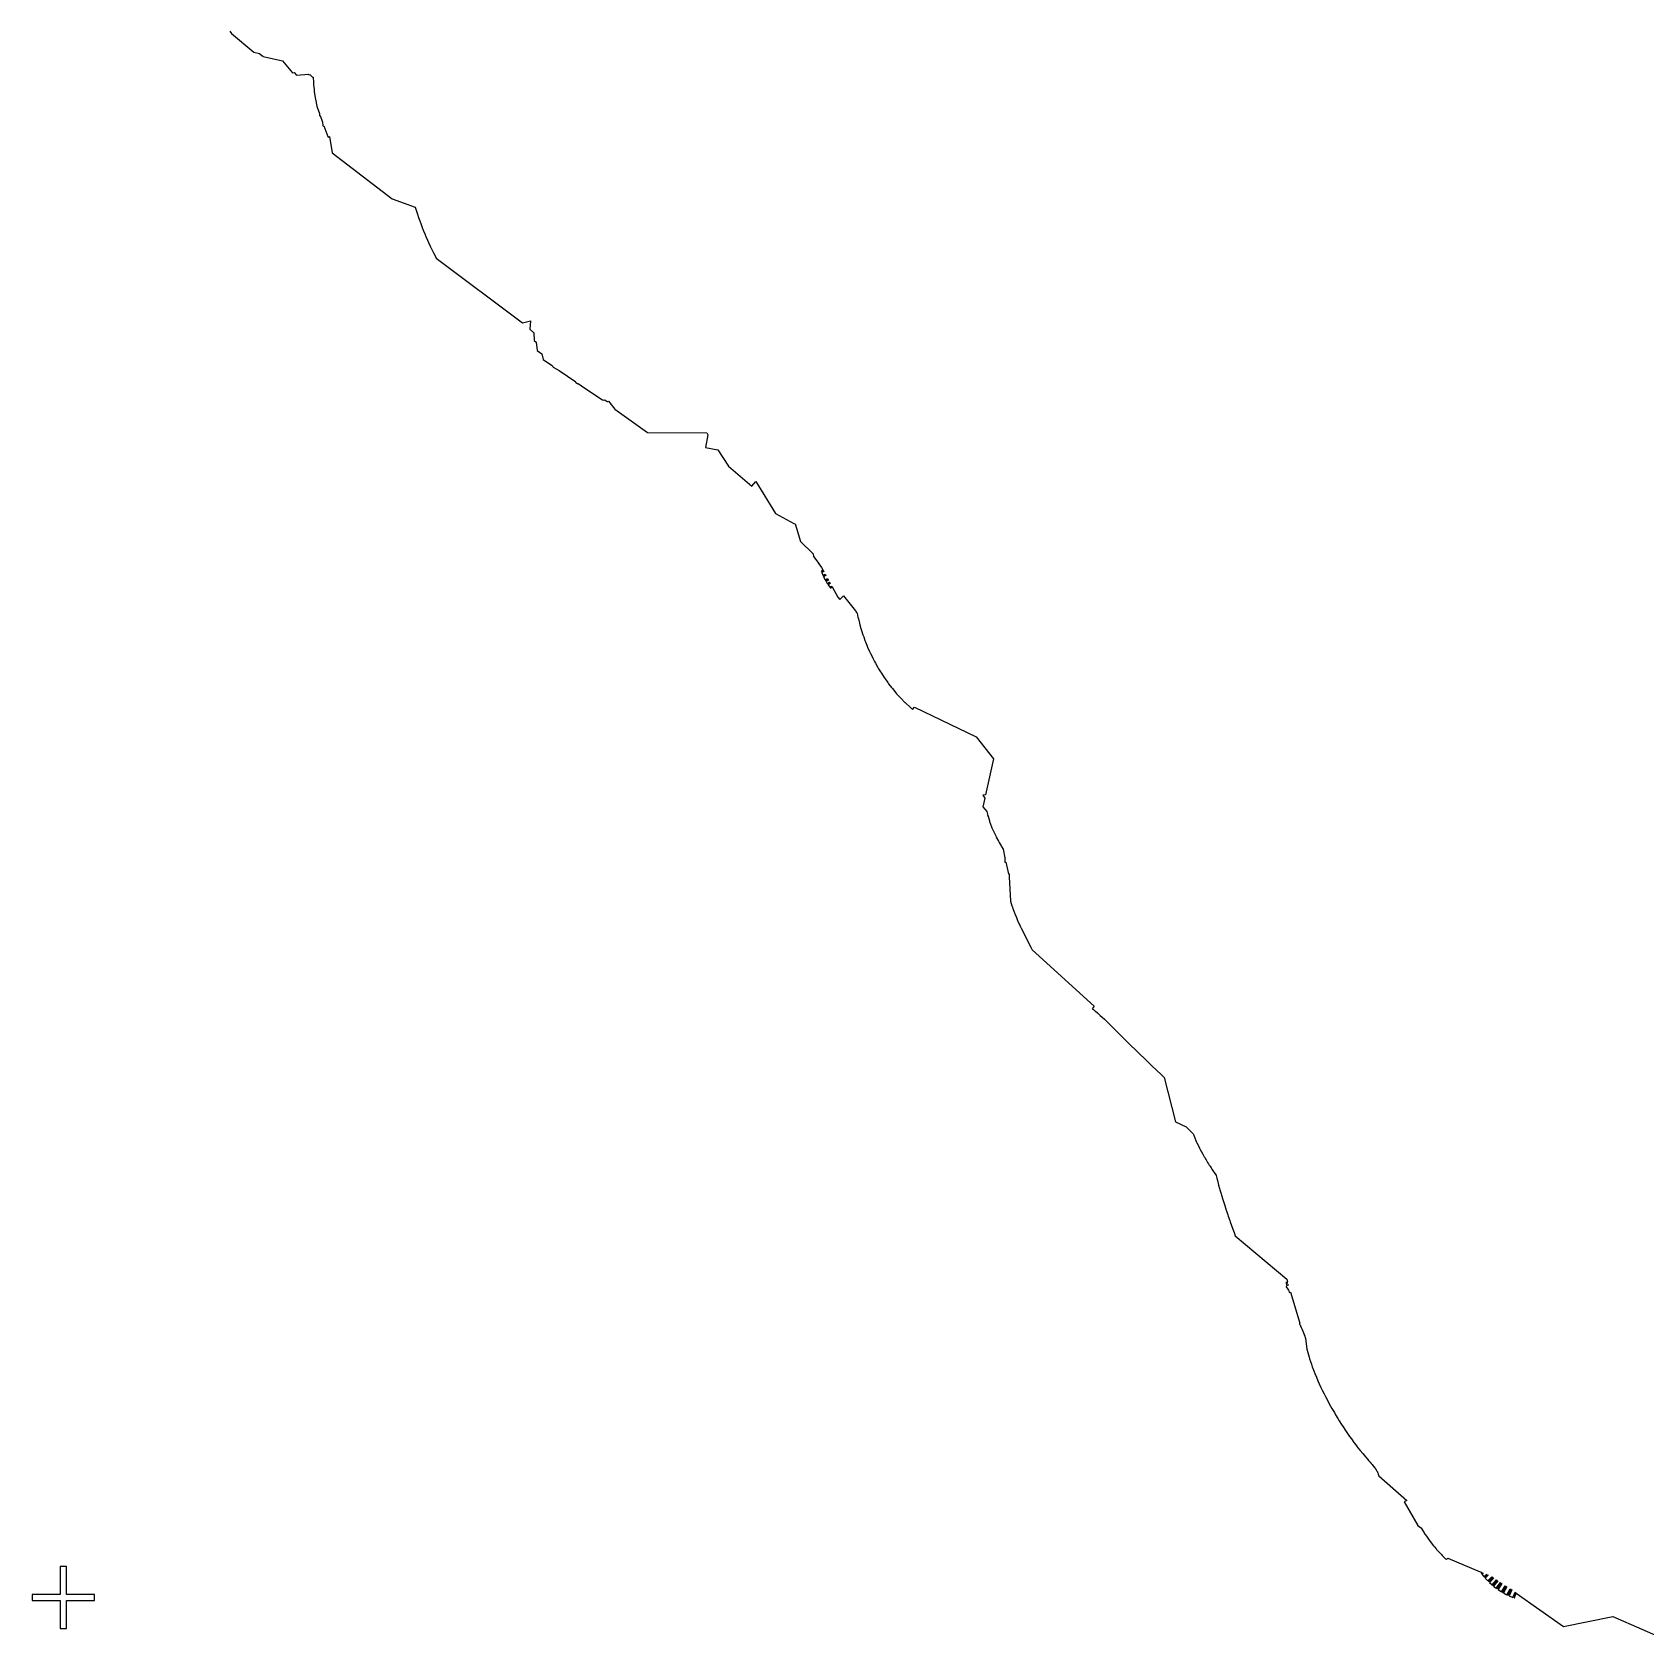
# Model space of a CAD drawing. Header units: metres. Extents: x -1.5 to 52.4, y -0.7 to 52.3.
# Drawn here: x -0.5 to 25.46, y -0.71 to 25.18 of the extents above; entities that cross this region are included whole.
import ezdxf

# ---------------------------------------------------------------- set-up
doc = ezdxf.new("R2010")
doc.units = ezdxf.units.M

msp = doc.modelspace()

# ---------------------------------------------------------------- linework, layer by layer
for p, q in [((2.68001, 25.1991), (2.70471, 25.1644)), ((2.70471, 25.1644), (3.06383, 24.8639)), ((3.06383, 24.8639), (3.15428, 24.841)), ((3.15428, 24.841), (3.20102, 24.8037)), ((3.20102, 24.8037), (3.20555, 24.8029)), ((3.20555, 24.8029), (3.21033, 24.7963)), ((3.21033, 24.7963), (3.21446, 24.793)), ((3.21446, 24.793), (3.52563, 24.7198)), ((3.52563, 24.7198), (3.68457, 24.5316)), ((3.68457, 24.5316), (3.71059, 24.5323)), ((3.71059, 24.5323), (3.74844, 24.4915)), ((3.74844, 24.4915), (3.94719, 24.5063)), ((3.94719, 24.5063), (3.9454, 24.5016)), ((3.9454, 24.5016), (3.96359, 24.4946)), ((3.96359, 24.4946), (3.96684, 24.503)), ((3.96684, 24.503), (4.00706, 24.4588)), ((4.00706, 24.4588), (4.01697, 24.4588)), ((4.01697, 24.4588), (4.01747, 24.448)), ((4.01747, 24.448), (4.02155, 24.3833)), ((4.02155, 24.3833), (4.02518, 24.3374)), ((4.02518, 24.3374), (4.03261, 24.2618)), ((4.03261, 24.2618), (4.03624, 24.2309)), ((4.03624, 24.2309), (4.05145, 24.1257)), ((4.05145, 24.1257), (4.0551, 24.1044)), ((4.0551, 24.1044), (4.07764, 23.9925)), ((4.07764, 23.9925), (4.08112, 23.9775)), ((4.08112, 23.9775), (4.11859, 23.8761)), ((4.11859, 23.8761), (4.11844, 23.8394)), ((4.11844, 23.8394), (4.11902, 23.8375)), ((4.11902, 23.8375), (4.13147, 23.8412)), ((4.13147, 23.8412), (4.17032, 23.7361)), ((4.17032, 23.7361), (4.17497, 23.6792)), ((4.17497, 23.6792), (4.17891, 23.6694)), ((4.17891, 23.6694), (4.19292, 23.6749)), ((4.19292, 23.6749), (4.25635, 23.5033)), ((4.25635, 23.5033), (4.26079, 23.4948)), ((4.26079, 23.4948), (4.28241, 23.506)), ((4.28241, 23.506), (4.3241, 23.2427)), ((4.3241, 23.2427), (5.29042, 22.4999)), ((5.29042, 22.4999), (5.66075, 22.3665)), ((5.66075, 22.3665), (5.67561, 22.3181)), ((5.67561, 22.3181), (5.69537, 22.257)), ((5.69537, 22.257), (5.71365, 22.2031)), ((5.71365, 22.2031), (5.73372, 22.1467)), ((5.73372, 22.1467), (5.74957, 22.1036)), ((5.74957, 22.1036), (5.77248, 22.0436)), ((5.77248, 22.0436), (5.791, 21.9968)), ((5.791, 21.9968), (5.81433, 21.9399)), ((5.81433, 21.9399), (5.83197, 21.8983)), ((5.83197, 21.8983), (5.85844, 21.8377)), ((5.85844, 21.8377), (5.87613, 21.7984)), ((5.87613, 21.7984), (5.90309, 21.7402)), ((5.90309, 21.7402), (5.92371, 21.6971)), ((5.92371, 21.6971), (5.95592, 21.6316)), ((5.95592, 21.6316), (5.97403, 21.5958)), ((5.97403, 21.5958), (5.99823, 21.549)), ((5.99823, 21.549), (7.38577, 20.5065)), ((7.38577, 20.5065), (7.51532, 20.5401)), ((7.51532, 20.5401), (7.50604, 20.4059)), ((7.50604, 20.4059), (7.56932, 20.3467)), ((7.56932, 20.3467), (7.57365, 20.2231)), ((7.57365, 20.2231), (7.60591, 20.196)), ((7.60591, 20.196), (7.62457, 20.0625)), ((7.62457, 20.0625), (7.69807, 20.007)), ((7.69807, 20.007), (7.71959, 19.9163)), ((7.71959, 19.9163), (7.87, 19.8135)), ((7.87, 19.8135), (7.87729, 19.7941)), ((7.87729, 19.7941), (7.97409, 19.7424)), ((7.97409, 19.7424), (8.24304, 19.5587)), ((8.24304, 19.5587), (8.23947, 19.5537)), ((8.23947, 19.5537), (8.27821, 19.526)), ((8.27821, 19.526), (8.28233, 19.5318)), ((8.28233, 19.5318), (8.38919, 19.4588)), ((8.38919, 19.4588), (8.38766, 19.4561)), ((8.38766, 19.4561), (8.39647, 19.4511)), ((8.39647, 19.4511), (8.39758, 19.4531)), ((8.39758, 19.4531), (8.66318, 19.2717)), ((8.66318, 19.2717), (8.67, 19.2695)), ((8.67, 19.2695), (8.67392, 19.27)), ((8.67392, 19.27), (8.67822, 19.2668)), ((8.67822, 19.2668), (8.68593, 19.2643)), ((8.68593, 19.2643), (8.71338, 19.2681)), ((8.71338, 19.2681), (8.73805, 19.2475)), ((8.73805, 19.2475), (8.74765, 19.2444)), ((8.74765, 19.2444), (8.74797, 19.2444)), ((8.74797, 19.2444), (8.74825, 19.2442)), ((8.74825, 19.2442), (8.75792, 19.2411)), ((8.75792, 19.2411), (8.77127, 19.2455)), ((8.77127, 19.2455), (8.87317, 19.1197)), ((8.87317, 19.1197), (9.39549, 18.7415)), ((9.39549, 18.7415), (10.3506, 18.7359)), ((10.3705, 18.7055), (10.3325, 18.5034)), ((10.3506, 18.7359), (10.3705, 18.7055)), ((10.3325, 18.5034), (10.5271, 18.4668)), ((10.5271, 18.4668), (10.7017, 18.2005)), ((10.7017, 18.2005), (11.0731, 17.8775)), ((11.0731, 17.8775), (11.1394, 17.9537)), ((11.1394, 17.9537), (11.4571, 17.4382)), ((11.4571, 17.4382), (11.7518, 17.2805)), ((11.7518, 17.2805), (11.7745, 17.2747)), ((11.7745, 17.2747), (11.8595, 16.9883)), ((11.8595, 16.9883), (12.0616, 16.7905)), ((12.0616, 16.7905), (12.0617, 16.7905)), ((12.0617, 16.7905), (12.0662, 16.7456)), ((12.0662, 16.7456), (12.1523, 16.6351)), ((12.1523, 16.6351), (12.1501, 16.6345)), ((12.1501, 16.6345), (12.1509, 16.6319)), ((12.1509, 16.6319), (12.1981, 16.5714)), ((12.2238, 16.5241), (12.1924, 16.512)), ((12.1924, 16.512), (12.1955, 16.5039)), ((12.1955, 16.5039), (12.228, 16.5164)), ((12.1981, 16.5714), (12.2238, 16.5241)), ((12.2328, 16.5075), (12.1992, 16.4932)), ((12.1992, 16.4932), (12.218, 16.4491)), ((12.218, 16.4491), (12.2558, 16.4652)), ((12.2618, 16.4542), (12.2243, 16.4367)), ((12.2243, 16.4367), (12.2274, 16.4302)), ((12.2274, 16.4302), (12.2652, 16.4479)), ((12.228, 16.5164), (12.2328, 16.5075)), ((12.2686, 16.4416), (12.2305, 16.4221)), ((12.2305, 16.4221), (12.2547, 16.3746)), ((12.2547, 16.3746), (12.2941, 16.3947)), ((12.2558, 16.4652), (12.2618, 16.4542)), ((12.3007, 16.3826), (12.2628, 16.3613)), ((12.2628, 16.3613), (12.2662, 16.3554)), ((12.2652, 16.4479), (12.2686, 16.4416)), ((12.2662, 16.3554), (12.304, 16.3765)), ((12.3086, 16.3681), (12.2712, 16.3458)), ((12.2941, 16.3947), (12.3007, 16.3826)), ((12.304, 16.3765), (12.3086, 16.3681)), ((12.2712, 16.3458), (12.2899, 16.3145)), ((12.2899, 16.3145), (12.326, 16.336)), ((12.33, 16.3286), (12.2952, 16.3066)), ((12.2952, 16.3066), (12.2986, 16.3013)), ((12.2986, 16.3013), (12.333, 16.3231)), ((12.3372, 16.3153), (12.3035, 16.2925)), ((12.3035, 16.2925), (12.3309, 16.2522)), ((12.326, 16.336), (12.33, 16.3286)), ((12.3309, 16.2522), (12.3606, 16.2724)), ((12.333, 16.3231), (12.3372, 16.3153)), ((12.3663, 16.2618), (12.339, 16.2419)), ((12.339, 16.2419), (12.3409, 16.2392)), ((12.3409, 16.2392), (12.3679, 16.2589)), ((12.3606, 16.2724), (12.3663, 16.2618)), ((12.3679, 16.2589), (12.4583, 16.0926)), ((12.4895, 16.0588), (12.5527, 16.1174)), ((12.5527, 16.1174), (12.7414, 15.8758)), ((12.4583, 16.0926), (12.4895, 16.0588)), ((12.7414, 15.8758), (12.7488, 15.8648)), ((12.7488, 15.8648), (12.7599, 15.849)), ((12.7599, 15.849), (12.7696, 15.8357)), ((12.7696, 15.8357), (12.7827, 15.7745)), ((12.7827, 15.7745), (12.7899, 15.7441)), ((12.7899, 15.7441), (12.8074, 15.6745)), ((12.8074, 15.6745), (12.8138, 15.6513)), ((12.8138, 15.6513), (12.8312, 15.5911)), ((12.8312, 15.5911), (12.8413, 15.5581)), ((12.8413, 15.5581), (12.864, 15.4884)), ((12.864, 15.4884), (12.8748, 15.4574)), ((12.8748, 15.4574), (12.8961, 15.3988)), ((12.8961, 15.3988), (12.9045, 15.3767)), ((12.9045, 15.3767), (12.9259, 15.323)), ((12.9259, 15.323), (12.939, 15.2915)), ((12.939, 15.2915), (12.9708, 15.219)), ((12.9708, 15.219), (12.9844, 15.1898)), ((12.9844, 15.1898), (13.0097, 15.137)), ((13.0097, 15.137), (13.0213, 15.1138)), ((13.0213, 15.1138), (13.0492, 15.0598)), ((13.0492, 15.0598), (13.0649, 15.0308)), ((13.0649, 15.0308), (13.1022, 14.9644)), ((13.1022, 14.9644), (13.1147, 14.9431)), ((13.1147, 14.9431), (13.1446, 14.8938)), ((13.1446, 14.8938), (13.1604, 14.8687)), ((13.1604, 14.8687), (13.2027, 14.8038)), ((13.2027, 14.8038), (13.2185, 14.7808)), ((13.2185, 14.7808), (13.2612, 14.7205)), ((13.2612, 14.7205), (13.275, 14.7019)), ((13.275, 14.7019), (13.321, 14.6419)), ((13.321, 14.6419), (13.3368, 14.6221)), ((13.3368, 14.6221), (13.3926, 14.5552)), ((13.3926, 14.5552), (13.4055, 14.5404)), ((13.4055, 14.5404), (13.4626, 14.4777)), ((13.4626, 14.4777), (13.4763, 14.4632)), ((13.4763, 14.4632), (13.5371, 14.4019)), ((13.5371, 14.4019), (13.5479, 14.3914)), ((13.5479, 14.3914), (13.6282, 14.318)), ((13.6282, 14.318), (13.6458, 14.3027)), ((13.6458, 14.3027), (13.6524, 14.2968)), ((13.6524, 14.2968), (13.6525, 14.2969)), ((13.6525, 14.2969), (13.662, 14.2887)), ((13.662, 14.2887), (13.6945, 14.3262)), ((13.6945, 14.3262), (14.6823, 13.847)), ((14.6823, 13.847), (14.965, 13.4909)), ((14.965, 13.4909), (14.8372, 12.9141)), ((14.8255, 12.8608), (14.7942, 12.7199)), ((14.7942, 12.7199), (14.8543, 12.6455)), ((14.8372, 12.9141), (14.7943, 12.9082)), ((14.7943, 12.9082), (14.7943, 12.9077)), ((14.7943, 12.9077), (14.8255, 12.8608)), ((14.8543, 12.6455), (14.8722, 12.5816)), ((14.8722, 12.5816), (14.8675, 12.5801)), ((14.8675, 12.5801), (14.868, 12.5787)), ((14.868, 12.5787), (14.8751, 12.5712)), ((14.8751, 12.5712), (14.8968, 12.4931)), ((14.8968, 12.4931), (14.8995, 12.4857)), ((14.8995, 12.4857), (14.9331, 12.3993)), ((14.9331, 12.3993), (14.939, 12.3851)), ((14.939, 12.3851), (14.9738, 12.3063)), ((14.9738, 12.3063), (14.9769, 12.2996)), ((14.9769, 12.2996), (14.9998, 12.252)), ((14.9998, 12.252), (15.0083, 12.2352)), ((15.0083, 12.2352), (15.0432, 12.1684)), ((15.0432, 12.1684), (15.0538, 12.1492)), ((15.0538, 12.1492), (15.0869, 12.0909)), ((15.0869, 12.0909), (15.0925, 12.0815)), ((15.0925, 12.0815), (15.1177, 12.0406)), ((15.1177, 12.0406), (15.148, 11.9022)), ((15.1477, 11.8854), (15.1433, 11.8482)), ((15.1433, 11.8482), (15.1436, 11.8469)), ((15.1436, 11.8469), (15.147, 11.8477)), ((15.147, 11.8477), (15.1467, 11.8349)), ((15.1467, 11.8349), (15.1484, 11.828)), ((15.148, 11.9022), (15.1477, 11.8854)), ((15.1484, 11.828), (15.1634, 11.8317)), ((15.1634, 11.8317), (15.2, 11.6646)), ((15.2, 11.6646), (15.2003, 11.6552)), ((15.2003, 11.6552), (15.2009, 11.6536)), ((15.2009, 11.6536), (15.2023, 11.6541)), ((15.2023, 11.6541), (15.2043, 11.6449)), ((15.2043, 11.6449), (15.2057, 11.6411)), ((15.2057, 11.6411), (15.215, 11.6444)), ((15.215, 11.6444), (15.217, 11.6029)), ((15.217, 11.6029), (15.2166, 11.5931)), ((15.2166, 11.5931), (15.2176, 11.5903)), ((15.2176, 11.5903), (15.2359, 11.2087)), ((15.2359, 11.2087), (15.2372, 11.2038)), ((15.2372, 11.2038), (15.2596, 11.1302)), ((15.2596, 11.1302), (15.2619, 11.123)), ((15.2619, 11.123), (15.2802, 11.0691)), ((15.2802, 11.0691), (15.2832, 11.0606)), ((15.2832, 11.0606), (15.3068, 10.9977)), ((15.3068, 10.9977), (15.3107, 10.9877)), ((15.3107, 10.9877), (15.3311, 10.938)), ((15.3311, 10.938), (15.3375, 10.923)), ((15.3375, 10.923), (15.3514, 10.8911)), ((15.3514, 10.8911), (15.3569, 10.8789)), ((15.3569, 10.8789), (15.3786, 10.8317)), ((15.3786, 10.8317), (15.3857, 10.817)), ((15.3857, 10.817), (15.3999, 10.7878)), ((15.3999, 10.7878), (15.4106, 10.7663)), ((15.4106, 10.7663), (15.4283, 10.7317)), ((15.4283, 10.7317), (15.4592, 10.6725)), ((15.4592, 10.6725), (15.4956, 10.601)), ((15.4956, 10.601), (15.5343, 10.523)), ((15.5343, 10.523), (15.5642, 10.461)), ((15.5642, 10.461), (15.5828, 10.4209)), ((15.5828, 10.4209), (16.5838, 9.51311)), ((16.5838, 9.51311), (16.5528, 9.47177)), ((16.5528, 9.47177), (16.5602, 9.46626)), ((16.5602, 9.46626), (16.56, 9.46606)), ((16.56, 9.46606), (16.5627, 9.46411)), ((16.5627, 9.46411), (16.5625, 9.46385)), ((16.5625, 9.46385), (16.5713, 9.45793)), ((16.5713, 9.45793), (16.5721, 9.45731)), ((16.5721, 9.45731), (16.572, 9.45711)), ((16.572, 9.45711), (16.5745, 9.45551)), ((16.5745, 9.45551), (16.5843, 9.44812)), ((16.5843, 9.44812), (16.5934, 9.44095)), ((16.5934, 9.44095), (16.6053, 9.4312)), ((16.6053, 9.4312), (16.6339, 9.40709)), ((16.6339, 9.40709), (16.6539, 9.38965)), ((16.6539, 9.38965), (16.6809, 9.36545)), ((16.6809, 9.36545), (16.7141, 9.33504)), ((16.7141, 9.33504), (16.7465, 9.30476)), ((16.7465, 9.30476), (16.7844, 9.26877)), ((16.7844, 9.26877), (16.8241, 9.23018)), ((16.8241, 9.23018), (16.8661, 9.189)), ((16.8661, 9.189), (17.0035, 9.05186)), ((17.0035, 9.05186), (17.1378, 8.91884)), ((17.1378, 8.91884), (17.2856, 8.77361)), ((17.2856, 8.77361), (17.4227, 8.64008)), ((17.4227, 8.64008), (17.5104, 8.55536)), ((17.5104, 8.55536), (17.5862, 8.48274)), ((17.5862, 8.48274), (17.6596, 8.41293)), ((17.6596, 8.41293), (17.6702, 8.40298)), ((17.6702, 8.40298), (17.711, 8.36476)), ((17.711, 8.36476), (17.8903, 7.65344)), ((17.8903, 7.65344), (18.063, 7.57498)), ((18.063, 7.57498), (18.0741, 7.56329)), ((18.0741, 7.56329), (18.0899, 7.54686)), ((18.0899, 7.54686), (18.1063, 7.53)), ((18.1063, 7.53), (18.1308, 7.505)), ((18.1308, 7.505), (18.1448, 7.49098)), ((18.1448, 7.49098), (18.1758, 7.46004)), ((18.1758, 7.46004), (18.176, 7.45953)), ((18.176, 7.45953), (18.1773, 7.4583)), ((18.1773, 7.4583), (18.185, 7.43643)), ((18.185, 7.43643), (18.1904, 7.42291)), ((18.1904, 7.42291), (18.2311, 7.32797)), ((18.2311, 7.32797), (18.2369, 7.31532)), ((18.2369, 7.31532), (18.2545, 7.27803)), ((18.2545, 7.27803), (18.2593, 7.26799)), ((18.2593, 7.26799), (18.2784, 7.22975)), ((18.2784, 7.22975), (18.2849, 7.2171)), ((18.2849, 7.2171), (18.3001, 7.1879)), ((18.3001, 7.1879), (18.3096, 7.17001)), ((18.3096, 7.17001), (18.3303, 7.13223)), ((18.3303, 7.13223), (18.3411, 7.1129)), ((18.3411, 7.1129), (18.3533, 7.09149)), ((18.3533, 7.09149), (18.3612, 7.07776)), ((18.3612, 7.07776), (18.3822, 7.04219)), ((18.3822, 7.04219), (18.3944, 7.02197)), ((18.3944, 7.02197), (18.4081, 6.99965)), ((18.4081, 6.99965), (18.4202, 6.98016)), ((18.4202, 6.98016), (18.4342, 6.95811)), ((18.4342, 6.95811), (18.4474, 6.93747)), ((18.4474, 6.93747), (18.4639, 6.91211)), ((18.4639, 6.91211), (18.4764, 6.89322)), ((18.4764, 6.89322), (18.4992, 6.85962)), ((18.4992, 6.85962), (18.5124, 6.8405)), ((18.5124, 6.8405), (18.525, 6.82249)), ((18.525, 6.82249), (18.545, 6.79428)), ((18.545, 6.79428), (18.546, 6.79004)), ((18.546, 6.79004), (18.5564, 6.74767)), ((18.5564, 6.74767), (18.5662, 6.70912)), ((18.5662, 6.70912), (18.5787, 6.66245)), ((18.5787, 6.66245), (18.5857, 6.6366)), ((18.5857, 6.6366), (18.6008, 6.58302)), ((18.6008, 6.58302), (18.6069, 6.56183)), ((18.6069, 6.56183), (18.6261, 6.49626)), ((18.6261, 6.49626), (18.6323, 6.4754)), ((18.6323, 6.4754), (18.6534, 6.40598)), ((18.6534, 6.40598), (18.6585, 6.38963)), ((18.6585, 6.38963), (18.6786, 6.32573)), ((18.6786, 6.32573), (18.6841, 6.3084)), ((18.6841, 6.3084), (18.7086, 6.23257)), ((18.7086, 6.23257), (18.7125, 6.22084)), ((18.7125, 6.22084), (18.7342, 6.15535)), ((18.7342, 6.15535), (18.7399, 6.13831)), ((18.7399, 6.13831), (18.7653, 6.06386)), ((18.7653, 6.06386), (18.7711, 6.04709)), ((18.7711, 6.04709), (18.7919, 5.98763)), ((18.7919, 5.98763), (18.7987, 5.96863)), ((18.7987, 5.96863), (18.8236, 5.89978)), ((18.8236, 5.89978), (18.8336, 5.87288)), ((18.8336, 5.87288), (18.8538, 5.81946)), ((18.8538, 5.81946), (19.6809, 5.12082)), ((19.6938, 5.07738), (19.6657, 5.0694)), ((19.6657, 5.0694), (19.6692, 5.0571)), ((19.6692, 5.0571), (19.6975, 5.06512)), ((19.6977, 5.0645), (19.6694, 5.05568)), ((19.6694, 5.05568), (19.68, 5.02138)), ((19.6832, 5.0127), (19.67, 5.00368)), ((19.67, 5.00368), (19.6795, 4.98978)), ((19.6795, 4.98978), (19.6795, 4.98975)), ((19.6795, 4.98975), (19.6809, 4.98772)), ((19.68, 5.02138), (19.7079, 5.03006)), ((19.7065, 5.02867), (19.6807, 5.01953)), ((19.6807, 5.01953), (19.6832, 5.0127)), ((19.6809, 5.12082), (19.6938, 5.07738)), ((19.6809, 4.98772), (19.6836, 4.98378)), ((19.6836, 4.98378), (19.6892, 4.97537)), ((19.6892, 4.97537), (19.6965, 4.96378)), ((19.6965, 4.96378), (19.7086, 4.94444)), ((19.6975, 5.06512), (19.6977, 5.0645)), ((19.708, 5.02969), (19.7065, 5.02867)), ((19.7079, 5.03006), (19.708, 5.02969)), ((19.7086, 4.94444), (19.7137, 4.93597)), ((19.7137, 4.93597), (19.7167, 4.93051)), ((19.7167, 4.93051), (19.7194, 4.92534)), ((19.7194, 4.92534), (19.7209, 4.92223)), ((19.7209, 4.92223), (19.721, 4.92226)), ((19.721, 4.92226), (19.7277, 4.90932)), ((19.7277, 4.90932), (19.7393, 4.91534)), ((19.7393, 4.91534), (19.7415, 4.91292)), ((19.7415, 4.91292), (19.7424, 4.91374)), ((19.7424, 4.91374), (19.8915, 4.41177)), ((19.8915, 4.41177), (19.8841, 4.40804)), ((19.8841, 4.40804), (19.8855, 4.40536)), ((19.8855, 4.40536), (19.8851, 4.40517)), ((19.8851, 4.40517), (19.8882, 4.39954)), ((19.8882, 4.39954), (19.888, 4.39946)), ((19.888, 4.39946), (19.8925, 4.39148)), ((19.8925, 4.39148), (19.895, 4.38672)), ((19.895, 4.38672), (19.9033, 4.36925)), ((19.9033, 4.36925), (19.9134, 4.34705)), ((19.9134, 4.34705), (19.9232, 4.32468)), ((19.9232, 4.32468), (19.9387, 4.28757)), ((19.9387, 4.28757), (19.9503, 4.25854)), ((19.9503, 4.25854), (19.9613, 4.22983)), ((19.9613, 4.22983), (19.9707, 4.2039)), ((19.9707, 4.2039), (19.9787, 4.18082)), ((19.9787, 4.18082), (19.9805, 4.17525)), ((19.9805, 4.17525), (20.0062, 3.99628)), ((20.0062, 3.99628), (20.0103, 3.97942)), ((20.0103, 3.97942), (20.0405, 3.86852)), ((20.0405, 3.86852), (20.0495, 3.83879)), ((20.0495, 3.83879), (20.0777, 3.75294)), ((20.0777, 3.75294), (20.092, 3.71223)), ((20.092, 3.71223), (20.1169, 3.64561)), ((20.1169, 3.64561), (20.1333, 3.6041)), ((20.1333, 3.6041), (20.1582, 3.54372)), ((20.1582, 3.54372), (20.1828, 3.48688)), ((20.1828, 3.48688), (20.2044, 3.43864)), ((20.2044, 3.43864), (20.231, 3.38129)), ((20.231, 3.38129), (20.2533, 3.33481)), ((20.2533, 3.33481), (20.282, 3.27687)), ((20.282, 3.27687), (20.3025, 3.23676)), ((20.3025, 3.23676), (20.3341, 3.17642)), ((20.3341, 3.17642), (20.3535, 3.14034)), ((20.3535, 3.14034), (20.3873, 3.0789)), ((20.3873, 3.0789), (20.4073, 3.04335)), ((20.4073, 3.04335), (20.4469, 2.97487)), ((20.4469, 2.97487), (20.4662, 2.94214)), ((20.4662, 2.94214), (20.5026, 2.88173)), ((20.5026, 2.88173), (20.525, 2.84549)), ((20.525, 2.84549), (20.5639, 2.78398)), ((20.5639, 2.78398), (20.5865, 2.74901)), ((20.5865, 2.74901), (20.6268, 2.68817)), ((20.6268, 2.68817), (20.6502, 2.65353)), ((20.6502, 2.65353), (20.692, 2.59326)), ((20.692, 2.59326), (20.7215, 2.5518)), ((20.7215, 2.5518), (20.7622, 2.49599)), ((20.7622, 2.49599), (20.7901, 2.45883)), ((20.7901, 2.45883), (20.8265, 2.41136)), ((20.8265, 2.41136), (20.8614, 2.36708)), ((20.8614, 2.36708), (20.903, 2.3159)), ((20.903, 2.3159), (20.9452, 2.26575)), ((20.9452, 2.26575), (20.9828, 2.22241)), ((20.9828, 2.22241), (20.9976, 2.20561)), ((20.9976, 2.20561), (21.0244, 2.17546)), ((21.0244, 2.17546), (21.0393, 2.15814)), ((21.0393, 2.15814), (21.0532, 2.14153)), ((21.0532, 2.14153), (21.0681, 2.12315)), ((21.0681, 2.12315), (21.0818, 2.10564)), ((21.0818, 2.10564), (21.085, 2.1015)), ((21.085, 2.1015), (21.0974, 2.08458)), ((21.0974, 2.08458), (21.1047, 2.07442)), ((21.1047, 2.07442), (21.1172, 2.056)), ((21.1172, 2.056), (21.1237, 2.04601)), ((21.1237, 2.04601), (21.1304, 2.03545)), ((21.1304, 2.03545), (21.1317, 2.03313)), ((21.1317, 2.03313), (21.1385, 2.02112)), ((21.1385, 2.02112), (21.1432, 2.01233)), ((21.1432, 2.01233), (21.1465, 2.00513)), ((21.1465, 2.00513), (21.1536, 1.98694)), ((21.1536, 1.98694), (21.1639, 1.95946)), ((21.1639, 1.95946), (21.6131, 1.56386)), ((21.6131, 1.56386), (21.5721, 1.54054)), ((21.5721, 1.54054), (21.7896, 1.1586)), ((21.7896, 1.1586), (21.833, 1.12868)), ((21.833, 1.12868), (21.8357, 1.12411)), ((21.8357, 1.12411), (21.8418, 1.12007)), ((21.8418, 1.12007), (21.903, 1.01817)), ((21.903, 1.01817), (21.9104, 1.00719)), ((21.9104, 1.00719), (21.9768, 0.915375)), ((21.9768, 0.915375), (21.9889, 0.899536)), ((21.9889, 0.899536), (22.0421, 0.833221)), ((22.0421, 0.833221), (22.0555, 0.817154)), ((22.0555, 0.817154), (22.0836, 0.784348)), ((22.0836, 0.784348), (22.0921, 0.774536)), ((22.0921, 0.774536), (22.1165, 0.747223)), ((22.1165, 0.747223), (22.1236, 0.739365)), ((22.1236, 0.739365), (22.1684, 0.691589)), ((22.1684, 0.691589), (22.1819, 0.677628)), ((22.1819, 0.677628), (22.2194, 0.639877)), ((22.2194, 0.639877), (22.2349, 0.624725)), ((22.2349, 0.624725), (22.2365, 0.622955)), ((22.2365, 0.622955), (22.2365, 0.623001)), ((22.2365, 0.623001), (22.2436, 0.61528)), ((22.2436, 0.61528), (22.2439, 0.615601)), ((22.2439, 0.615601), (22.2498, 0.60965)), ((22.2498, 0.60965), (22.2732, 0.632584)), ((22.2732, 0.632584), (22.792, 0.415176)), ((0.049988, 0.5), (-0.049988, 0.5)), ((-0.049988, 0.5), (-0.049988, 0.049988)), ((0.049988, 0.049988), (0.049988, 0.5)), ((22.792, 0.415176), (22.7955, 0.409897)), ((22.7955, 0.409897), (22.799, 0.412231)), ((22.799, 0.412231), (22.8172, 0.404587)), ((22.8172, 0.404587), (22.8065, 0.396622)), ((22.8065, 0.396622), (22.8129, 0.388123)), ((22.8129, 0.388123), (22.8286, 0.399826)), ((22.84, 0.395065), (22.8194, 0.378525)), ((22.8194, 0.378525), (22.851, 0.33905)), ((22.8286, 0.399826), (22.84, 0.395065)), ((22.851, 0.33905), (22.8931, 0.372803)), ((22.8987, 0.370453), (22.8561, 0.333893)), ((22.8561, 0.333893), (22.8628, 0.326111)), ((22.8628, 0.326111), (22.9093, 0.366013)), ((22.9213, 0.360977), (22.8717, 0.314529)), ((22.8717, 0.314529), (22.9136, 0.269821)), ((22.8931, 0.372803), (22.8987, 0.370453)), ((22.9093, 0.366013), (22.9213, 0.360977)), ((22.9136, 0.269821), (22.9828, 0.334656)), ((22.9932, 0.327469), (22.926, 0.258759)), ((22.933, 0.251923), (23.0014, 0.321823)), ((23.0093, 0.316345), (22.9422, 0.241898)), ((22.9828, 0.334656), (22.9932, 0.327469)), ((22.9856, 0.202789), (23.0578, 0.282883)), ((23.0631, 0.279221), (22.9944, 0.196487)), ((23.0014, 0.321823), (23.0093, 0.316345)), ((23.0029, 0.189362), (23.0723, 0.272858)), ((23.076, 0.27034), (23.009, 0.183624)), ((23.0578, 0.282883), (23.0631, 0.279221)), ((23.0723, 0.272858), (23.076, 0.27034)), ((-0.049988, 0.049988), (-0.5, 0.049988)), ((-0.5, 0.049988), (-0.5, -0.049988)), ((0.5, 0.049988), (0.049988, 0.049988)), ((0.5, -0.049988), (0.5, 0.049988)), ((22.926, 0.258759), (22.933, 0.251923)), ((22.9422, 0.241898), (22.9856, 0.202789)), ((22.9944, 0.196487), (23.0029, 0.189362)), ((23.009, 0.183624), (23.0496, 0.152222)), ((23.0496, 0.152222), (23.1183, 0.241119)), ((23.1266, 0.235352), (23.0615, 0.144333)), ((23.0615, 0.144333), (23.0684, 0.139389)), ((23.0684, 0.139389), (23.1336, 0.23053)), ((23.1437, 0.223557), (23.082, 0.128616)), ((23.082, 0.128616), (23.1354, 0.093948)), ((23.1183, 0.241119), (23.1266, 0.235352)), ((23.1336, 0.23053), (23.1437, 0.223557)), ((23.1354, 0.093948), (23.1961, 0.187378)), ((23.2041, 0.181854), (23.1484, 0.087326)), ((23.1484, 0.087326), (23.1561, 0.082748)), ((23.1561, 0.082748), (23.2115, 0.176727)), ((23.2223, 0.173294), (23.1693, 0.074127)), ((23.1693, 0.074127), (23.2215, 0.04628)), ((23.1961, 0.187378), (23.2041, 0.181854)), ((23.2115, 0.176727), (23.2178, 0.172424)), ((23.2178, 0.172424), (23.2223, 0.173294)), ((23.2215, 0.04628), (23.2729, 0.142471)), ((23.2839, 0.134628), (23.238, 0.039139)), ((23.238, 0.039139), (23.2441, 0.036163)), ((23.2441, 0.036163), (23.2896, 0.130615)), ((23.3006, 0.122818), (23.2599, 0.027573)), ((23.2599, 0.027573), (23.3195, 0.002121)), ((23.2729, 0.142471), (23.2839, 0.134628)), ((23.2896, 0.130615), (23.3006, 0.122818)), ((23.3195, 0.002121), (23.3547, 0.084595)), ((23.3676, 0.075455), (23.3379, -0.00386)), ((23.3443, -0.006256), (23.3734, 0.071381)), ((23.3547, 0.084595), (23.3676, 0.075455)), ((23.3734, 0.071381), (24.1356, -0.46756)), ((-0.5, -0.049988), (-0.049988, -0.049988)), ((-0.049988, -0.049988), (-0.049988, -0.5)), ((0.049988, -0.049988), (0.5, -0.049988)), ((0.049988, -0.5), (0.049988, -0.049988)), ((23.3379, -0.00386), (23.3443, -0.006256)), ((-0.049988, -0.5), (0.049988, -0.5)), ((24.1356, -0.46756), (24.9265, -0.306839)), ((24.9265, -0.306839), (25.8571, -0.710648))]:
    msp.add_line(p, q)

doc.saveas('drawing.dxf')
